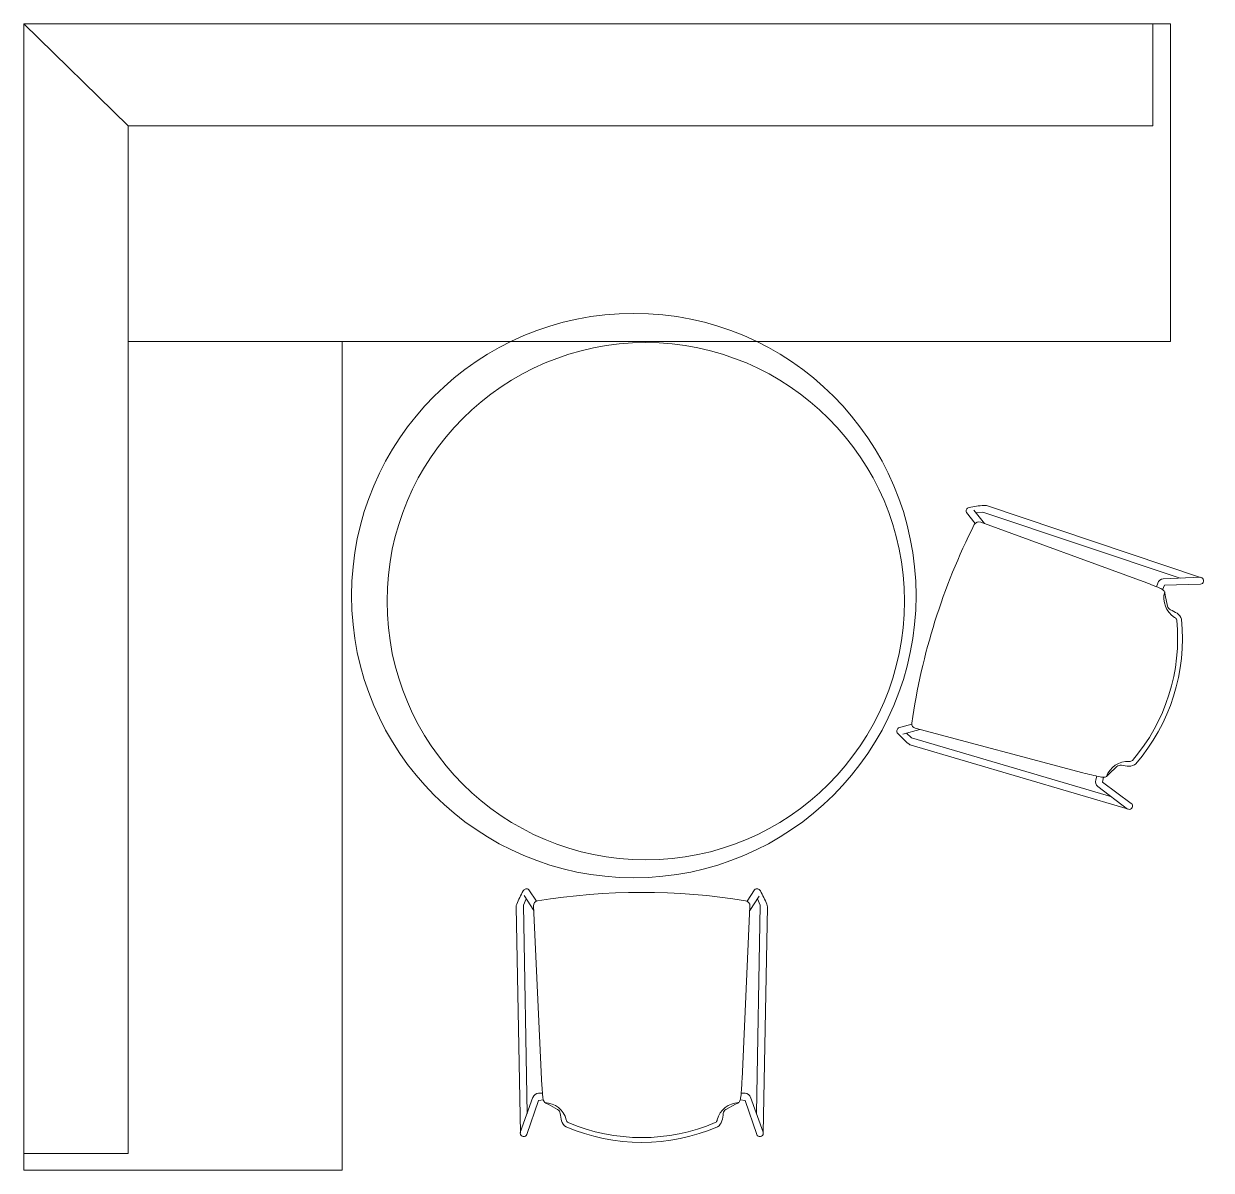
# Model space of a CAD drawing. Header units: inches. Extents: x 0 to 2535, y 0 to 2052.
# Drawn here: x 1559.6 to 1659.5, y 1659.9 to 1756.4 of the extents above; entities that cross this region are included whole.
import ezdxf

# ---------------------------------------------------------------- set-up
doc = ezdxf.new("R2010")
doc.units = ezdxf.units.IN
doc.header["$MEASUREMENT"] = 0
doc.layers.add('I-FURN', color=30, linetype='Continuous', lineweight=9)

# ---------------------------------------------------------------- blocks, each defined once
blk = doc.blocks.new('Steelcase Coalesse - Together- Seating - Bench - Right Corner - 1_5__ Back Offset - 96_5__ D x 96_5__ W-7599889-Level 07  POWER _ SIGNAL')
at = {"layer": 'I-FURN'}
for p, q in [((-66.007, 187.818), (-66.007, 214.608)), ((-66.007, 214.608), (30.493, 214.608)), ((-64.61, 205.819), (-64.61, 214.608)), ((21.89, 205.819), (30.493, 214.608)), ((30.493, 214.608), (30.493, 118.1)), ((21.89, 205.819), (-64.61, 205.819)), ((3.748, 173.538), (3.748, 205.819)), ((21.89, 205.819), (21.89, 119.6)), ((3.748, 187.818), (-66.007, 187.818)), ((3.748, 153.004), (3.748, 173.538)), ((3.748, 118.1), (3.748, 153.004)), ((21.89, 119.6), (30.493, 119.6)), ((30.493, 118.1), (3.748, 118.1))]:
    blk.add_line(p, q, dxfattribs=at)
blk = doc.blocks.new('Steelcase Coalesse - Montara650 - Seating - Chair - Wood Shell-7541118-Level 07  POWER _ SIGNAL')
at = {"layer": 'I-FURN'}
for p, q in [((-10.22, 20.263), (-10.571, 1.208)), ((-10.222, 20.171), (-9.16, 17.235)), ((-8.693, 17.505), (-9.672, 20.35)), ((9.672, 20.35), (8.693, 17.505)), ((9.16, 17.235), (10.221, 20.2)), ((10.571, 1.208), (10.22, 20.263)), ((-9.962, 1.058), (-9.64, 18.561)), ((-7.081, 18.264), (-7.891, 17.814)), ((7.891, 17.814), (7.081, 18.264)), ((9.639, 18.624), (9.962, 1.058)), ((-8.276, 17.454), (-8.693, 17.505)), ((8.693, 17.505), (8.276, 17.454)), ((-8.688, 16.898), (-8.359, 16.898)), ((8.359, 16.898), (8.688, 16.898)), ((-8.438, 15.694), (-9.104, 1.145)), ((9.106, 1.104), (8.438, 15.694)), ((-9.724, 0.531), (-9.962, 1.058)), ((-9.088, 1.498), (-9.878, 0.297)), ((9.902, 0.261), (9.088, 1.498)), ((9.962, 1.058), (9.724, 0.531)), ((-9.497, -0.236), (-8.859, 0.734)), ((8.864, 0.727), (9.497, -0.236))]:
    blk.add_line(p, q, dxfattribs=at)
for centre, radius, start, end in [((0, 4.82), 16.204, 66.8302, 113.16807), ((-9.939, 20.258), 0.282, 19, 178.94668), ((0, 4.82), 15.804, 66.94876, 113.04987), ((9.939, 20.258), 0.282, 1.05332, 161), ((-8.203, 19.583), 1.904, 271.59337, 345.90441), ((-1.866, 17.992), 5.03, 165.90441, 173.14075), ((-5.952, 19.018), 0.817, 121.19355, 165.90441), ((-5.952, 19.018), 0.417, 124.43685, 165.90441), ((5.952, 19.018), 0.417, 14.09559, 55.52719), ((8.203, 19.583), 1.904, 194.09559, 268.40663), ((5.952, 19.018), 0.817, 14.09559, 58.78038), ((1.866, 17.992), 5.03, 6.85925, 14.09559), ((-7.292, 18.645), 0.435, 299, 353.14075), ((7.292, 18.645), 0.435, 186.85925, 241), ((-8.688, 17.398), 0.5, 199, 270), ((22.604, 14.272), 31.074, 174.62654, 177.37683), ((-7.124, 17.068), 1.215, 154.59405, 174.62654), ((-7.991, 17.48), 0.255, 128.58105, 154.59405), ((-10.607, 22.714), 5.601, 296.01352, 299), ((10.607, 22.714), 5.601, 241, 243.98648), ((7.991, 17.48), 0.255, 25.40595, 51.41895), ((7.124, 17.068), 1.215, 5.37346, 25.40595), ((-22.604, 14.272), 31.074, 2.62317, 5.37346), ((8.688, 17.398), 0.5, 270, 341), ((-10.004, 1.198), 0.566, 178.94668, 202.65248), ((-8.67, 1.125), 0.435, 177.37683, 260.68969), ((8.718, 1.087), 0.388, 279.3586, 2.62317), ((10.004, 1.198), 0.566, 337.34752, 1.05332), ((0.439, 5.556), 11.882, 202.65248, 208.74152), ((-0.002, 53.997), 54.013, 260.68969, 279.3586), ((-0.439, 5.556), 11.882, 331.25848, 337.34752), ((-9.707, -0.008), 0.31, 208.74152, 312.66596), ((9.707, -0.008), 0.31, 227.33404, 331.25848)]:
    blk.add_arc(centre, radius, start, end, dxfattribs=at)
blk = doc.blocks.new('Steelcase Coalesse - Emu Heaven - Table - Glass Top - 47 1_2__ Diameter-7596167-Level 07  POWER _ SIGNAL')
at = {"layer": 'I-FURN'}
blk.add_circle((23.802, -15.681), 23.75, dxfattribs=at)
blk = doc.blocks.new('Steelcase Coalesse - Emu Heaven - Table - Round - 47__ Dia - CO2499-7596171-Level 07  POWER _ SIGNAL')
at = {"layer": 'I-FURN'}
blk.add_circle((12.728, -7.705), 21.766, dxfattribs=at)

msp = doc.modelspace()

# ---------------------------------------------------------------- block references
at = {"layer": 'I-FURN'}
for name, p, rotation in [('Steelcase Coalesse - Together- Seating - Bench - Right Corner - 1_5__ Back Offset - 96_5__ D x 96_5__ W-7599889-Level 07  POWER _ SIGNAL', (1774.221, 1725.93), 89.99999999999957), ('Steelcase Coalesse - Emu Heaven - Table - Glass Top - 47 1_2__ Diameter-7596167-Level 07  POWER _ SIGNAL', (1626.631, 1732.095), 269.9999999999997), ('Steelcase Coalesse - Emu Heaven - Table - Round - 47__ Dia - CO2499-7596171-Level 07  POWER _ SIGNAL', (1619.655, 1720.543), 269.9999999999997), ('Steelcase Coalesse - Montara650 - Seating - Chair - Wood Shell-7541118-Level 07  POWER _ SIGNAL', (1636.311, 1706.143), 252.5082659067478), ('Steelcase Coalesse - Montara650 - Seating - Chair - Wood Shell-7541118-Level 07  POWER _ SIGNAL', (1611.62, 1683.296), 180)]:
    msp.add_blockref(name, p, dxfattribs=dict(at, rotation=rotation))

doc.saveas('drawing.dxf')
